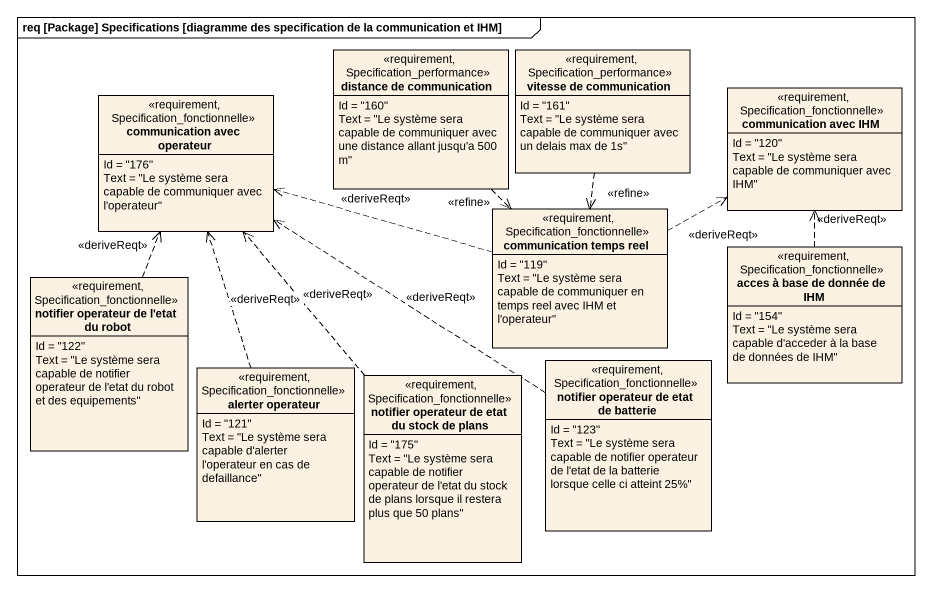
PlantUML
@startuml
mainframe req [Package] Specifications [diagramme des specification de la communication et IHM]
hide circle
hide empty members
class "distance de communication" as distance_de_communication <<requirement, Specification_performance>> {
  Id = "160"
  Text = "Le système sera capable de communiquer avec une distance allant jusqu'a 500 m"
}
class "vitesse de communication" as vitesse_de_communication <<requirement, Specification_performance>> {
  Id = "161"
  Text = "Le système sera capable de communiquer avec un delais max de 1s"
}
class "communication avec operateur" as communication_avec_operateur <<requirement, Specification_fonctionnelle>> {
  Id = "176"
  Text = "Le système sera capable de communiquer avec l'operateur"
}
class "communication avec IHM" as communication_avec_IHM <<requirement, Specification_fonctionnelle>> {
  Id = "120"
  Text = "Le système sera capable de communiquer avec IHM"
}
class "communication temps reel" as communication_temps_reel <<requirement, Specification_fonctionnelle>> {
  Id = "119"
  Text = "Le système sera capable de communiquer en temps reel avec IHM et l'operateur"
}
class "notifier operateur de l'etat du robot" as notifier_operateur_de_l <<requirement, Specification_fonctionnelle>> {
  Id = "122"
  Text = "Le système sera capable de notifier operateur de l'etat du robot et des equipements"
}
class "acces à base de donnée de IHM" as acces_à_base_de_donnée_de <<requirement, Specification_fonctionnelle>> {
  Id = "154"
  Text = "Le système sera capable d'acceder à la base de données de IHM"
}
class "alerter operateur" as alerter_operateur <<requirement, Specification_fonctionnelle>> {
  Id = "121"
  Text = "Le système sera capable d'alerter l'operateur en cas de defaillance"
}
class "notifier operateur de etat du stock de plans" as notifier_operateur_de_etat <<requirement, Specification_fonctionnelle>> {
  Id = "175"
  Text = "Le système sera capable de notifier operateur de l'etat du stock de plans lorsque il restera plus que 50 plans"
}
class "notifier operateur de etat de batterie" as notifier_operateur_de_etat_2 <<requirement, Specification_fonctionnelle>> {
  Id = "123"
  Text = "Le système sera capable de notifier operateur de l'etat de la batterie lorsque celle ci atteint 25%"
}
distance_de_communication ..> communication_temps_reel : <<refine>>
vitesse_de_communication ..> communication_temps_reel : <<refine>>
communication_temps_reel .left.> communication_avec_operateur : <<deriveReqt>>
communication_temps_reel .right.> communication_avec_IHM : <<deriveReqt>>
notifier_operateur_de_l .up.> communication_avec_operateur : <<deriveReqt>>
acces_à_base_de_donnée_de .up.> communication_avec_IHM : <<deriveReqt>>
alerter_operateur .up.> communication_avec_operateur : <<deriveReqt>>
notifier_operateur_de_etat .up.> communication_avec_operateur : <<deriveReqt>>
notifier_operateur_de_etat_2 .up.> communication_avec_operateur : <<deriveReqt>>
@enduml
